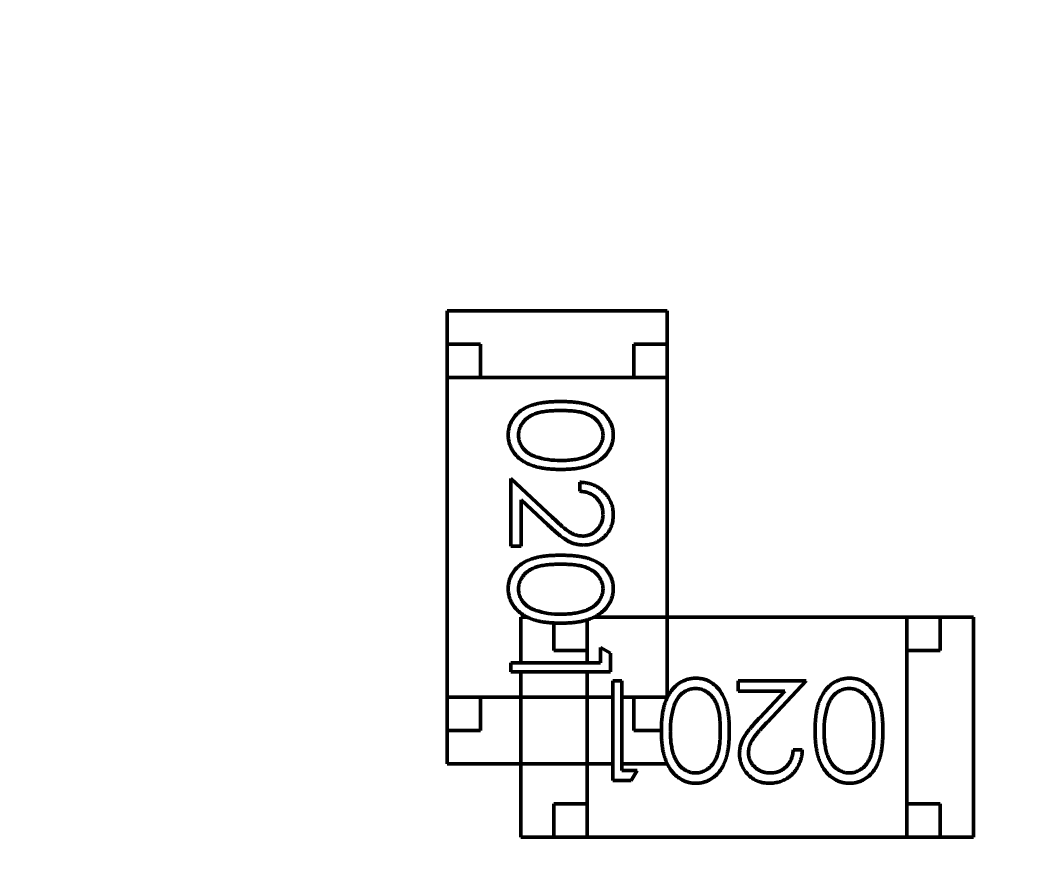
# Model space of a CAD drawing. Header units: millimetres. Extents: x 71 to 428, y 120 to 295.
# Drawn here: x 355.012 to 356.533, y 229.82 to 231.071 of the extents above; entities that cross this region are included whole.
import ezdxf

# ---------------------------------------------------------------- set-up
doc = ezdxf.new("R2010")
doc.units = ezdxf.units.MM
doc.header["$LTSCALE"] = 0.75
doc.layers.add('Visible', color=7, linetype='Continuous', lineweight=50)
doc.layers.add('尺寸标注', color=3, linetype='Continuous')
doc.styles.get("Standard").update_dxf_attribs({"font": 'arial.ttf'})
doc.dimstyles.new('Dim-ISO-25', dxfattribs={"dimtxt": 3.5, "dimasz": 3.5, "dimexe": 2.1, "dimexo": 2.1, "dimgap": 1.4, "dimtad": 1, "dimzin": 12, "dimdsep": 46, "dimtxsty": 'Standard', "dimcen": 0, "dimazin": 3, "dimtp": 0.1, "dimtm": 0.1, "dimtfac": 0.714286, "dimtmove": 0, "dimatfit": 3, "dimfxl": 1, "dimtzin": 12, "dimarcsym": 0})

# ---------------------------------------------------------------- blocks, each defined once
blk = doc.blocks.new('*D139')
at = {"color": 0, "linetype": 'ByBlock', "lineweight": -2}
for p, q in [((354.8964, 258.3129), (354.8964, 264.5936)), ((384.4004, 221.7318), (384.4004, 264.5936)), ((384.4004, 262.4936), (354.8964, 262.4936))]:
    blk.add_line(p, q, dxfattribs=at)
at = {"color": 0, "linetype": 'ByBlock'}
for points in [[(354.8964, 262.4936), (358.3964, 263.0769), (358.3964, 261.9102)], [(384.4004, 262.4936), (380.9004, 263.0769), (380.9004, 261.9102)]]:
    blk.add_solid(points, dxfattribs=at)
at = {"layer": 'Defpoints', "color": 0, "linetype": 'ByBlock'}
for p in [(354.8964, 256.2129), (384.4004, 219.6318)]:
    blk.add_point(p, dxfattribs=at)
at = {"color": 0, "linetype": 'ByBlock', "lineweight": -2, "insert": (369.6484, 265.6806), "char_height": 3.5, "attachment_point": 5}
blk.add_mtext('\\A0;29.5', dxfattribs=at)

msp = doc.modelspace()

# ---------------------------------------------------------------- linework, layer by layer
at = {"layer": 'Visible'}
for p, q in [((355.6528, 230.635), (355.9828, 230.635)), ((355.6528, 230.635), (355.6528, 230.585)), ((355.9828, 230.635), (355.9828, 230.585)), ((355.6528, 230.585), (355.6528, 230.535)), ((355.7028, 230.585), (355.6528, 230.585)), ((355.7028, 230.535), (355.7028, 230.585)), ((355.9328, 230.585), (355.9328, 230.535)), ((355.9828, 230.585), (355.9328, 230.585)), ((355.9828, 230.535), (355.9828, 230.585)), ((355.9828, 230.535), (355.6528, 230.535)), ((355.6528, 230.055), (355.6528, 230.535)), ((355.7028, 230.535), (355.9328, 230.535)), ((355.9828, 230.055), (355.9828, 230.535)), ((355.7481, 230.3835), (355.8102, 230.3254)), ((355.7481, 230.2816), (355.7481, 230.3835)), ((355.852, 230.3643), (355.852, 230.3778)), ((355.7635, 230.3514), (355.7635, 230.2816)), ((355.8036, 230.3139), (355.7635, 230.3514)), ((355.7635, 230.2816), (355.7481, 230.2816)), ((355.763, 230.175), (355.763, 230.1066)), ((355.763, 230.175), (355.7736, 230.175)), ((355.8725, 230.175), (356.343, 230.175)), ((356.393, 230.175), (356.343, 230.175)), ((356.343, 229.845), (356.343, 230.175)), ((356.393, 230.125), (356.393, 230.175)), ((356.443, 230.175), (356.393, 230.175)), ((356.443, 230.175), (356.443, 229.845)), ((355.813, 230.1665), (355.813, 230.125)), ((355.863, 230.1066), (355.863, 230.1712)), ((355.8827, 230.1297), (355.8981, 230.1209)), ((355.8827, 230.1066), (355.8827, 230.1297)), ((355.813, 230.125), (355.863, 230.125)), ((355.863, 230.125), (355.863, 230.1066)), ((355.8981, 230.1209), (355.8981, 230.0932)), ((356.343, 230.125), (356.393, 230.125)), ((356.343, 230.125), (356.343, 229.895)), ((355.7481, 230.1066), (355.8827, 230.1066)), ((355.7481, 230.0932), (355.7481, 230.1066)), ((355.8981, 230.0932), (355.7481, 230.0932)), ((355.763, 230.0932), (355.763, 229.845)), ((355.863, 230.0932), (355.863, 229.895)), ((355.863, 229.845), (355.863, 230.0932)), ((355.9012, 230.0797), (355.9147, 230.0797)), ((355.9012, 229.9297), (355.9012, 230.0797)), ((355.9147, 230.0797), (355.9147, 229.9451)), ((356.0897, 230.0797), (356.1916, 230.0797)), ((356.0897, 230.0643), (356.0897, 230.0797)), ((356.1916, 230.0797), (356.1334, 230.0176)), ((355.6528, 230.055), (355.6528, 230.005)), ((355.9012, 230.055), (355.6528, 230.055)), ((355.7028, 230.055), (355.9012, 230.055)), ((355.7028, 230.005), (355.7028, 230.055)), ((355.9147, 230.055), (355.9328, 230.055)), ((355.9828, 230.055), (355.9147, 230.055)), ((355.9328, 230.055), (355.9328, 230.005)), ((356.1595, 230.0643), (356.0897, 230.0643)), ((356.1219, 230.0242), (356.1595, 230.0643)), ((355.6528, 230.005), (355.7028, 230.005)), ((355.6528, 229.955), (355.6528, 230.005)), ((355.9328, 230.005), (355.9743, 230.005)), ((356.1724, 229.9758), (356.1858, 229.9758)), ((355.6528, 229.955), (355.9012, 229.955)), ((355.9147, 229.955), (355.9828, 229.955)), ((355.9147, 229.9451), (355.9377, 229.9451)), ((355.9377, 229.9451), (355.9289, 229.9297)), ((355.9828, 229.955), (355.9828, 229.9556)), ((355.9289, 229.9297), (355.9012, 229.9297)), ((355.813, 229.895), (355.813, 229.845)), ((355.863, 229.895), (355.813, 229.895)), ((356.393, 229.895), (356.343, 229.895)), ((356.393, 229.845), (356.393, 229.895)), ((355.763, 229.845), (355.813, 229.845)), ((355.813, 229.845), (355.863, 229.845)), ((355.863, 229.845), (356.343, 229.845)), ((356.343, 229.845), (356.393, 229.845)), ((356.443, 229.845), (356.393, 229.845))]:
    msp.add_line(p, q, dxfattribs=at)
at = {"layer": 'Visible', "extrusion": (0, 0, -1)}
msp.add_circle((-354.8964, 204.496), 47.93, dxfattribs=at)
at = {"layer": 'Visible'}
for centre, start, end in [((355.8205, 230.5218), 251.6443, 271.3671), ((355.8205, 230.291), 251.6443, 271.3671), ((356.0991, 230.0073), 161.6443, 181.3671), ((356.3298, 230.0073), 161.6443, 181.3671)]:
    msp.add_arc(centre, 0.1113, start, end, dxfattribs=at)
for points, knots in [([(355.7443, 230.4488), (355.7443, 230.45), (355.7443, 230.4523), (355.7447, 230.4557), (355.7454, 230.4591), (355.7463, 230.4624), (355.7474, 230.4656), (355.7489, 230.4687), (355.7506, 230.4717), (355.7525, 230.4746), (355.7547, 230.4774), (355.7571, 230.48), (355.7599, 230.4825), (355.7628, 230.4848), (355.766, 230.487), (355.7695, 230.489), (355.7732, 230.4909), (355.7772, 230.4926), (355.7816, 230.4941), (355.7863, 230.4954), (355.7914, 230.4965), (355.797, 230.4974), (355.8029, 230.4981), (355.8093, 230.4986), (355.816, 230.4989), (355.8207, 230.4989), (355.8231, 230.4989)], [0, 0, 0, 0, 0.033787, 0.066622, 0.099285, 0.131361, 0.163585, 0.196104, 0.228902, 0.262158, 0.295991, 0.330218, 0.36506, 0.400951, 0.43762, 0.475708, 0.515381, 0.556414, 0.599765, 0.646424, 0.696431, 0.749782, 0.806573, 0.867436, 0.931887, 1, 1, 1, 1]), ([(355.8231, 230.4989), (355.8255, 230.4989), (355.8301, 230.4989), (355.8369, 230.4986), (355.8433, 230.4981), (355.8493, 230.4974), (355.8548, 230.4965), (355.8599, 230.4954), (355.8646, 230.4941), (355.8689, 230.4927), (355.8729, 230.491), (355.8766, 230.4892), (355.8801, 230.4871), (355.8833, 230.485), (355.8862, 230.4827), (355.889, 230.4802), (355.8914, 230.4775), (355.8936, 230.4747), (355.8956, 230.4718), (355.8973, 230.4687), (355.8987, 230.4656), (355.8999, 230.4624), (355.9008, 230.4591), (355.9015, 230.4557), (355.9019, 230.4523), (355.9019, 230.45), (355.902, 230.4488)], [0, 0, 0, 0, 0.068595, 0.133246, 0.194313, 0.251279, 0.304513, 0.354235, 0.400481, 0.443411, 0.484015, 0.523252, 0.561042, 0.5979, 0.633518, 0.668314, 0.702496, 0.736685, 0.770293, 0.803437, 0.835913, 0.86846, 0.900847, 0.933467, 0.966258, 1, 1, 1, 1]), ([(355.8231, 230.4855), (355.8211, 230.4855), (355.8172, 230.4854), (355.8116, 230.4852), (355.8063, 230.4848), (355.8014, 230.4844), (355.7969, 230.4837), (355.7928, 230.4829), (355.789, 230.482), (355.7856, 230.4809), (355.7825, 230.4797), (355.7796, 230.4783), (355.7769, 230.4769), (355.7743, 230.4752), (355.772, 230.4734), (355.7699, 230.4716), (355.768, 230.4695), (355.7657, 230.4667), (355.7633, 230.4629), (355.7612, 230.4581), (355.7599, 230.4533), (355.7597, 230.45), (355.7597, 230.4483)], [0, 0, 0, 0, 0.072951, 0.141584, 0.205926, 0.265301, 0.320597, 0.371817, 0.41879, 0.461699, 0.502134, 0.540804, 0.578181, 0.614297, 0.649678, 0.684299, 0.718359, 0.752081, 0.817652, 0.879722, 0.939966, 1, 1, 1, 1]), ([(355.8866, 230.4483), (355.8865, 230.45), (355.8863, 230.4533), (355.8851, 230.4582), (355.8829, 230.4629), (355.8806, 230.4666), (355.8784, 230.4695), (355.8764, 230.4715), (355.8743, 230.4734), (355.8719, 230.4752), (355.8694, 230.4768), (355.8667, 230.4783), (355.8638, 230.4796), (355.8607, 230.4809), (355.8573, 230.482), (355.8535, 230.4829), (355.8494, 230.4837), (355.8449, 230.4843), (355.84, 230.4848), (355.8347, 230.4852), (355.829, 230.4854), (355.8251, 230.4855), (355.8231, 230.4855)], [0, 0, 0, 0, 0.060387, 0.120883, 0.182755, 0.247811, 0.281299, 0.315088, 0.349702, 0.384857, 0.420966, 0.458511, 0.497175, 0.537602, 0.580503, 0.627468, 0.678388, 0.733983, 0.793747, 0.857714, 0.926698, 1, 1, 1, 1]), ([(355.8231, 230.397), (355.8208, 230.397), (355.8163, 230.3971), (355.8098, 230.3974), (355.8036, 230.3979), (355.7978, 230.3986), (355.7923, 230.3996), (355.7872, 230.4008), (355.7825, 230.4021), (355.7781, 230.4037), (355.774, 230.4055), (355.7702, 230.4074), (355.7667, 230.4095), (355.7634, 230.4117), (355.7603, 230.4141), (355.7575, 230.4167), (355.755, 230.4195), (355.7527, 230.4223), (355.7508, 230.4254), (355.749, 230.4284), (355.7476, 230.4317), (355.7464, 230.4349), (355.7454, 230.4383), (355.7448, 230.4417), (355.7443, 230.4452), (355.7443, 230.4476), (355.7443, 230.4488)], [0, 0, 0, 0, 0.065063, 0.126773, 0.185516, 0.240765, 0.29298, 0.34225, 0.388919, 0.432776, 0.474628, 0.514775, 0.553606, 0.591426, 0.628028, 0.663804, 0.698984, 0.733591, 0.767628, 0.801208, 0.834264, 0.866981, 0.89972, 0.932702, 0.966176, 1, 1, 1, 1]), ([(355.7597, 230.4483), (355.7597, 230.4467), (355.7599, 230.4433), (355.7612, 230.4385), (355.7632, 230.4338), (355.7655, 230.4301), (355.7678, 230.4273), (355.7697, 230.4253), (355.7718, 230.4234), (355.7741, 230.4217), (355.7767, 230.4201), (355.7794, 230.4186), (355.7823, 230.4173), (355.7844, 230.4165), (355.7854, 230.4161)], [0, 0, 0, 0, 0.112813, 0.225394, 0.339595, 0.459675, 0.521735, 0.583926, 0.648174, 0.713881, 0.781004, 0.851451, 0.924051, 1, 1, 1, 1]), ([(355.902, 230.4488), (355.9019, 230.4476), (355.9019, 230.4452), (355.9015, 230.4417), (355.9008, 230.4383), (355.8999, 230.4349), (355.8987, 230.4317), (355.8973, 230.4285), (355.8956, 230.4254), (355.8936, 230.4224), (355.8914, 230.4196), (355.8888, 230.4168), (355.886, 230.4143), (355.883, 230.4119), (355.8797, 230.4096), (355.8762, 230.4075), (355.8723, 230.4056), (355.8682, 230.4038), (355.8638, 230.4022), (355.8591, 230.4008), (355.8539, 230.3996), (355.8485, 230.3987), (355.8426, 230.3979), (355.8364, 230.3974), (355.8299, 230.3971), (355.8254, 230.397), (355.8231, 230.397)], [0, 0, 0, 0, 0.033788, 0.067194, 0.099862, 0.132567, 0.165151, 0.197913, 0.231319, 0.265083, 0.299255, 0.334399, 0.369943, 0.406284, 0.444064, 0.482998, 0.523354, 0.565537, 0.609613, 0.656391, 0.705885, 0.758325, 0.813832, 0.872795, 0.934722, 1, 1, 1, 1]), ([(355.8231, 230.4105), (355.8249, 230.4105), (355.8285, 230.4105), (355.8336, 230.4107), (355.8385, 230.4112), (355.8432, 230.4117), (355.8476, 230.4124), (355.8518, 230.4132), (355.8557, 230.4143), (355.8593, 230.4155), (355.8628, 230.4168), (355.8659, 230.4182), (355.8689, 230.4198), (355.8716, 230.4215), (355.8741, 230.4233), (355.8763, 230.4252), (355.8783, 230.4273), (355.8806, 230.4301), (355.8829, 230.4339), (355.8851, 230.4385), (355.8863, 230.4434), (355.8865, 230.4467), (355.8866, 230.4483)], [0, 0, 0, 0, 0.065681, 0.128486, 0.188175, 0.245106, 0.299448, 0.350823, 0.399942, 0.446672, 0.491255, 0.533376, 0.573853, 0.612526, 0.649597, 0.685532, 0.720106, 0.753838, 0.818925, 0.880493, 0.940311, 1, 1, 1, 1]), ([(355.852, 230.3778), (355.8538, 230.3777), (355.8573, 230.3775), (355.8624, 230.3767), (355.8673, 230.3755), (355.8719, 230.3739), (355.8763, 230.3719), (355.8804, 230.3695), (355.8843, 230.3666), (355.8879, 230.3633), (355.8913, 230.3598), (355.8941, 230.3559), (355.8965, 230.3519), (355.8985, 230.3477), (355.9001, 230.3433), (355.9012, 230.3387), (355.9019, 230.3338), (355.9019, 230.3305), (355.902, 230.3288)], [0, 0, 0, 0, 0.068791, 0.135103, 0.198979, 0.261904, 0.323495, 0.385195, 0.446969, 0.509765, 0.572251, 0.633405, 0.693251, 0.752583, 0.812579, 0.873275, 0.93555, 1, 1, 1, 1]), ([(355.8866, 230.3295), (355.8866, 230.3307), (355.8865, 230.333), (355.8861, 230.3364), (355.8853, 230.3396), (355.8844, 230.3427), (355.8831, 230.3456), (355.8815, 230.3484), (355.8796, 230.351), (355.8775, 230.3535), (355.8751, 230.3558), (355.8725, 230.3578), (355.8696, 230.3595), (355.8666, 230.361), (355.8632, 230.3622), (355.8597, 230.3632), (355.8559, 230.3639), (355.8533, 230.3642), (355.852, 230.3643)], [0, 0, 0, 0, 0.064439, 0.126547, 0.186887, 0.245878, 0.304041, 0.362191, 0.420976, 0.48066, 0.5406, 0.600689, 0.661936, 0.724443, 0.789038, 0.856314, 0.926352, 1, 1, 1, 1]), ([(355.8102, 230.3254), (355.8117, 230.3239), (355.8145, 230.3212), (355.8187, 230.3174), (355.8225, 230.3139), (355.8261, 230.3108), (355.8293, 230.3082), (355.8323, 230.3058), (355.8349, 230.304), (355.8381, 230.3019), (355.8419, 230.2999), (355.8465, 230.2982), (355.8513, 230.2972), (355.8545, 230.2971), (355.8562, 230.297)], [0, 0, 0, 0, 0.110803, 0.212829, 0.306101, 0.390647, 0.466924, 0.534481, 0.593587, 0.644557, 0.7362, 0.825024, 0.911986, 1, 1, 1, 1]), ([(355.8562, 230.297), (355.8572, 230.297), (355.8592, 230.2971), (355.8622, 230.2976), (355.865, 230.2983), (355.8678, 230.2993), (355.8704, 230.3007), (355.8729, 230.3023), (355.8754, 230.3042), (355.8776, 230.3064), (355.8797, 230.3088), (355.8816, 230.3114), (355.8831, 230.3141), (355.8844, 230.3169), (355.8854, 230.3199), (355.8861, 230.323), (355.8865, 230.3262), (355.8866, 230.3284), (355.8866, 230.3295)], [0, 0, 0, 0, 0.061965, 0.122122, 0.180988, 0.239933, 0.299906, 0.359989, 0.421776, 0.486576, 0.551535, 0.615018, 0.677259, 0.73973, 0.80305, 0.866495, 0.931973, 1, 1, 1, 1]), ([(355.902, 230.3288), (355.9019, 230.3272), (355.9019, 230.324), (355.9012, 230.3193), (355.9002, 230.3148), (355.8988, 230.3105), (355.8968, 230.3065), (355.8945, 230.3028), (355.8919, 230.2992), (355.8887, 230.296), (355.8854, 230.2931), (355.8818, 230.2906), (355.8781, 230.2884), (355.8743, 230.2866), (355.8702, 230.2853), (355.8661, 230.2842), (355.8618, 230.2837), (355.8589, 230.2836), (355.8574, 230.2835)], [0, 0, 0, 0, 0.069475, 0.136517, 0.200789, 0.26383, 0.325735, 0.387291, 0.449509, 0.512968, 0.576275, 0.63758, 0.697903, 0.757172, 0.816599, 0.876653, 0.93729, 1, 1, 1, 1]), ([(355.8574, 230.2835), (355.8553, 230.2836), (355.8511, 230.2838), (355.8451, 230.285), (355.8392, 230.2869), (355.8344, 230.2892), (355.8306, 230.2916), (355.8274, 230.2937), (355.8241, 230.2961), (355.8204, 230.299), (355.8166, 230.3022), (355.8124, 230.3057), (355.8081, 230.3097), (355.8051, 230.3124), (355.8036, 230.3139)], [0, 0, 0, 0, 0.098702, 0.195672, 0.292422, 0.391343, 0.444462, 0.504229, 0.570352, 0.642546, 0.722288, 0.807921, 0.90047, 1, 1, 1, 1]), ([(355.7443, 230.218), (355.7443, 230.2192), (355.7443, 230.2215), (355.7447, 230.225), (355.7454, 230.2283), (355.7463, 230.2316), (355.7474, 230.2348), (355.7489, 230.2379), (355.7506, 230.2409), (355.7525, 230.2438), (355.7547, 230.2466), (355.7571, 230.2493), (355.7599, 230.2517), (355.7628, 230.254), (355.766, 230.2562), (355.7695, 230.2582), (355.7732, 230.2601), (355.7772, 230.2618), (355.7816, 230.2633), (355.7863, 230.2646), (355.7914, 230.2657), (355.797, 230.2666), (355.8029, 230.2673), (355.8093, 230.2678), (355.816, 230.2681), (355.8207, 230.2681), (355.8231, 230.2682)], [0, 0, 0, 0, 0.033787, 0.066622, 0.099285, 0.131361, 0.163585, 0.196104, 0.228902, 0.262158, 0.295991, 0.330218, 0.36506, 0.400951, 0.43762, 0.475708, 0.515381, 0.556414, 0.599765, 0.646424, 0.696431, 0.749782, 0.806573, 0.867436, 0.931887, 1, 1, 1, 1]), ([(355.8231, 230.2682), (355.8255, 230.2681), (355.8301, 230.2681), (355.8369, 230.2678), (355.8433, 230.2673), (355.8493, 230.2666), (355.8548, 230.2658), (355.8599, 230.2646), (355.8646, 230.2634), (355.8689, 230.2619), (355.8729, 230.2602), (355.8766, 230.2584), (355.8801, 230.2564), (355.8833, 230.2542), (355.8862, 230.2519), (355.889, 230.2494), (355.8914, 230.2468), (355.8936, 230.244), (355.8956, 230.241), (355.8973, 230.238), (355.8987, 230.2348), (355.8999, 230.2316), (355.9008, 230.2283), (355.9015, 230.225), (355.9019, 230.2215), (355.9019, 230.2192), (355.902, 230.218)], [0, 0, 0, 0, 0.068595, 0.133246, 0.194313, 0.251279, 0.304513, 0.354235, 0.400481, 0.443411, 0.484015, 0.523252, 0.561042, 0.5979, 0.633518, 0.668314, 0.702496, 0.736685, 0.770293, 0.803437, 0.835913, 0.86846, 0.900847, 0.933467, 0.966258, 1, 1, 1, 1]), ([(355.8231, 230.2547), (355.8211, 230.2547), (355.8172, 230.2547), (355.8116, 230.2544), (355.8063, 230.2541), (355.8014, 230.2536), (355.7969, 230.2529), (355.7928, 230.2522), (355.789, 230.2512), (355.7856, 230.2502), (355.7825, 230.2489), (355.7796, 230.2476), (355.7769, 230.2461), (355.7743, 230.2445), (355.772, 230.2427), (355.7699, 230.2408), (355.768, 230.2387), (355.7657, 230.2359), (355.7633, 230.2321), (355.7612, 230.2274), (355.7599, 230.2225), (355.7597, 230.2192), (355.7597, 230.2176)], [0, 0, 0, 0, 0.072951, 0.141584, 0.205926, 0.265301, 0.320597, 0.371817, 0.41879, 0.461699, 0.502134, 0.540804, 0.578181, 0.614297, 0.649678, 0.684299, 0.718359, 0.752081, 0.817652, 0.879722, 0.939966, 1, 1, 1, 1]), ([(355.8866, 230.2176), (355.8865, 230.2192), (355.8863, 230.2225), (355.8851, 230.2274), (355.8829, 230.2321), (355.8806, 230.2359), (355.8784, 230.2387), (355.8764, 230.2408), (355.8743, 230.2427), (355.8719, 230.2444), (355.8694, 230.246), (355.8667, 230.2475), (355.8638, 230.2489), (355.8607, 230.2501), (355.8573, 230.2512), (355.8535, 230.2521), (355.8494, 230.253), (355.8449, 230.2536), (355.84, 230.2541), (355.8347, 230.2544), (355.829, 230.2547), (355.8251, 230.2547), (355.8231, 230.2547)], [0, 0, 0, 0, 0.060387, 0.120883, 0.182755, 0.247811, 0.281299, 0.315088, 0.349702, 0.384857, 0.420966, 0.458511, 0.497175, 0.537602, 0.580503, 0.627468, 0.678388, 0.733983, 0.793747, 0.857714, 0.926698, 1, 1, 1, 1]), ([(355.8231, 230.1662), (355.8208, 230.1663), (355.8163, 230.1663), (355.8098, 230.1666), (355.8036, 230.1671), (355.7978, 230.1678), (355.7923, 230.1688), (355.7872, 230.17), (355.7825, 230.1713), (355.7781, 230.1729), (355.774, 230.1747), (355.7702, 230.1766), (355.7667, 230.1787), (355.7634, 230.181), (355.7603, 230.1834), (355.7575, 230.186), (355.755, 230.1887), (355.7527, 230.1916), (355.7508, 230.1946), (355.749, 230.1977), (355.7476, 230.2009), (355.7464, 230.2041), (355.7454, 230.2075), (355.7448, 230.2109), (355.7443, 230.2144), (355.7443, 230.2168), (355.7443, 230.218)], [0, 0, 0, 0, 0.065063, 0.126773, 0.185516, 0.240765, 0.29298, 0.34225, 0.388919, 0.432776, 0.474628, 0.514775, 0.553606, 0.591426, 0.628028, 0.663804, 0.698984, 0.733591, 0.767628, 0.801208, 0.834264, 0.866981, 0.89972, 0.932702, 0.966176, 1, 1, 1, 1]), ([(355.7597, 230.2176), (355.7597, 230.2159), (355.7599, 230.2126), (355.7612, 230.2077), (355.7632, 230.203), (355.7655, 230.1993), (355.7678, 230.1965), (355.7697, 230.1945), (355.7718, 230.1927), (355.7741, 230.1909), (355.7767, 230.1893), (355.7794, 230.1878), (355.7823, 230.1865), (355.7844, 230.1858), (355.7854, 230.1854)], [0, 0, 0, 0, 0.112813, 0.225394, 0.339595, 0.459675, 0.521735, 0.583926, 0.648174, 0.713881, 0.781004, 0.851451, 0.924051, 1, 1, 1, 1]), ([(355.902, 230.218), (355.9019, 230.2168), (355.9019, 230.2144), (355.9015, 230.2109), (355.9008, 230.2075), (355.8999, 230.2042), (355.8987, 230.2009), (355.8973, 230.1977), (355.8956, 230.1946), (355.8936, 230.1917), (355.8914, 230.1888), (355.8888, 230.1861), (355.886, 230.1835), (355.883, 230.1811), (355.8797, 230.1789), (355.8762, 230.1767), (355.8723, 230.1748), (355.8682, 230.173), (355.8638, 230.1714), (355.8591, 230.17), (355.8539, 230.1688), (355.8485, 230.1679), (355.8426, 230.1671), (355.8364, 230.1666), (355.8299, 230.1663), (355.8254, 230.1663), (355.8231, 230.1662)], [0, 0, 0, 0, 0.033788, 0.067194, 0.099862, 0.132567, 0.165151, 0.197913, 0.231319, 0.265083, 0.299255, 0.334399, 0.369943, 0.406284, 0.444064, 0.482998, 0.523354, 0.565537, 0.609613, 0.656391, 0.705885, 0.758325, 0.813832, 0.872795, 0.934722, 1, 1, 1, 1]), ([(355.8231, 230.1797), (355.8249, 230.1797), (355.8285, 230.1798), (355.8336, 230.1799), (355.8385, 230.1804), (355.8432, 230.1809), (355.8476, 230.1816), (355.8518, 230.1824), (355.8557, 230.1835), (355.8593, 230.1847), (355.8628, 230.186), (355.8659, 230.1875), (355.8689, 230.189), (355.8716, 230.1907), (355.8741, 230.1925), (355.8763, 230.1945), (355.8783, 230.1965), (355.8806, 230.1994), (355.8829, 230.2031), (355.8851, 230.2078), (355.8863, 230.2126), (355.8865, 230.2159), (355.8866, 230.2176)], [0, 0, 0, 0, 0.065681, 0.128486, 0.188175, 0.245106, 0.299448, 0.350823, 0.399942, 0.446672, 0.491255, 0.533376, 0.573853, 0.612526, 0.649597, 0.685532, 0.720106, 0.753838, 0.818925, 0.880493, 0.940311, 1, 1, 1, 1]), ([(355.9743, 230.0047), (355.9743, 230.007), (355.9744, 230.0115), (355.9746, 230.018), (355.9752, 230.0242), (355.9759, 230.03), (355.9769, 230.0355), (355.978, 230.0406), (355.9794, 230.0453), (355.981, 230.0497), (355.9828, 230.0538), (355.9847, 230.0576), (355.9868, 230.0611), (355.989, 230.0644), (355.9914, 230.0675), (355.994, 230.0703), (355.9967, 230.0728), (355.9996, 230.075), (356.0026, 230.077), (356.0057, 230.0788), (356.0089, 230.0802), (356.0122, 230.0814), (356.0155, 230.0824), (356.019, 230.083), (356.0225, 230.0835), (356.0249, 230.0835), (356.0261, 230.0835)], [0, 0, 0, 0, 0.065063, 0.126773, 0.185516, 0.240765, 0.29298, 0.34225, 0.388919, 0.432776, 0.474628, 0.514775, 0.553606, 0.591426, 0.628028, 0.663804, 0.698984, 0.733591, 0.767628, 0.801208, 0.834264, 0.866981, 0.89972, 0.932702, 0.966176, 1, 1, 1, 1]), ([(356.0261, 230.0835), (356.0272, 230.0835), (356.0296, 230.0835), (356.033, 230.0831), (356.0364, 230.0824), (356.0397, 230.0815), (356.0429, 230.0804), (356.0459, 230.0789), (356.049, 230.0772), (356.0519, 230.0753), (356.0547, 230.0731), (356.0573, 230.0707), (356.0598, 230.0679), (356.0621, 230.065), (356.0643, 230.0617), (356.0663, 230.0583), (356.0682, 230.0546), (356.0698, 230.0506), (356.0714, 230.0462), (356.0727, 230.0415), (356.0737, 230.0364), (356.0746, 230.0308), (356.0754, 230.0249), (356.0759, 230.0185), (356.0762, 230.0118), (356.0762, 230.0071), (356.0762, 230.0047)], [0, 0, 0, 0, 0.033787, 0.066622, 0.099285, 0.131361, 0.163585, 0.196104, 0.228902, 0.262158, 0.295991, 0.330218, 0.36506, 0.400951, 0.43762, 0.475708, 0.515381, 0.556414, 0.599765, 0.646424, 0.696431, 0.749782, 0.806573, 0.867436, 0.931887, 1, 1, 1, 1]), ([(356.2051, 230.0047), (356.2051, 230.007), (356.2051, 230.0115), (356.2054, 230.018), (356.206, 230.0242), (356.2067, 230.03), (356.2076, 230.0355), (356.2088, 230.0406), (356.2101, 230.0453), (356.2117, 230.0497), (356.2135, 230.0538), (356.2155, 230.0576), (356.2175, 230.0611), (356.2198, 230.0644), (356.2222, 230.0675), (356.2248, 230.0703), (356.2275, 230.0728), (356.2304, 230.075), (356.2334, 230.077), (356.2365, 230.0788), (356.2397, 230.0802), (356.243, 230.0814), (356.2463, 230.0824), (356.2497, 230.083), (356.2533, 230.0835), (356.2556, 230.0835), (356.2568, 230.0835)], [0, 0, 0, 0, 0.065063, 0.126773, 0.185516, 0.240765, 0.29298, 0.34225, 0.388919, 0.432776, 0.474628, 0.514775, 0.553606, 0.591426, 0.628028, 0.663804, 0.698984, 0.733591, 0.767628, 0.801208, 0.834264, 0.866981, 0.89972, 0.932702, 0.966176, 1, 1, 1, 1]), ([(356.2568, 230.0835), (356.258, 230.0835), (356.2603, 230.0835), (356.2638, 230.0831), (356.2672, 230.0824), (356.2704, 230.0815), (356.2736, 230.0804), (356.2767, 230.0789), (356.2797, 230.0772), (356.2827, 230.0753), (356.2854, 230.0731), (356.2881, 230.0707), (356.2906, 230.0679), (356.2929, 230.065), (356.2951, 230.0617), (356.2971, 230.0583), (356.2989, 230.0546), (356.3006, 230.0506), (356.3021, 230.0462), (356.3035, 230.0415), (356.3045, 230.0364), (356.3054, 230.0308), (356.3061, 230.0249), (356.3066, 230.0185), (356.3069, 230.0118), (356.307, 230.0071), (356.307, 230.0047)], [0, 0, 0, 0, 0.033787, 0.066622, 0.099285, 0.131361, 0.163585, 0.196104, 0.228902, 0.262158, 0.295991, 0.330218, 0.36506, 0.400951, 0.43762, 0.475708, 0.515381, 0.556414, 0.599765, 0.646424, 0.696431, 0.749782, 0.806573, 0.867436, 0.931887, 1, 1, 1, 1]), ([(356.0256, 230.0681), (356.0239, 230.0681), (356.0206, 230.0679), (356.0158, 230.0666), (356.0111, 230.0646), (356.0074, 230.0623), (356.0046, 230.06), (356.0026, 230.0581), (356.0007, 230.056), (355.999, 230.0537), (355.9974, 230.0511), (355.9959, 230.0484), (355.9946, 230.0455), (355.9938, 230.0434), (355.9934, 230.0424)], [0, 0, 0, 0, 0.112813, 0.225394, 0.339595, 0.459675, 0.521735, 0.583926, 0.648174, 0.713881, 0.781004, 0.851451, 0.924051, 1, 1, 1, 1]), ([(356.0627, 230.0047), (356.0627, 230.0067), (356.0627, 230.0106), (356.0625, 230.0162), (356.0621, 230.0215), (356.0617, 230.0264), (356.061, 230.0309), (356.0602, 230.035), (356.0593, 230.0388), (356.0582, 230.0422), (356.057, 230.0453), (356.0556, 230.0482), (356.0541, 230.0509), (356.0525, 230.0534), (356.0507, 230.0558), (356.0488, 230.0579), (356.0468, 230.0598), (356.0439, 230.0621), (356.0402, 230.0645), (356.0354, 230.0666), (356.0306, 230.0679), (356.0273, 230.0681), (356.0256, 230.0681)], [0, 0, 0, 0, 0.072951, 0.141584, 0.205926, 0.265301, 0.320597, 0.371817, 0.41879, 0.461699, 0.502134, 0.540804, 0.578181, 0.614297, 0.649678, 0.684299, 0.718359, 0.752081, 0.817652, 0.879722, 0.939966, 1, 1, 1, 1]), ([(356.2564, 230.0681), (356.2547, 230.0681), (356.2514, 230.0679), (356.2465, 230.0666), (356.2418, 230.0646), (356.2381, 230.0623), (356.2353, 230.06), (356.2333, 230.0581), (356.2315, 230.056), (356.2297, 230.0537), (356.2281, 230.0511), (356.2267, 230.0484), (356.2253, 230.0455), (356.2246, 230.0434), (356.2242, 230.0424)], [0, 0, 0, 0, 0.112813, 0.225394, 0.339595, 0.459675, 0.521735, 0.583926, 0.648174, 0.713881, 0.781004, 0.851451, 0.924051, 1, 1, 1, 1]), ([(356.2935, 230.0047), (356.2935, 230.0067), (356.2935, 230.0106), (356.2932, 230.0162), (356.2929, 230.0215), (356.2924, 230.0264), (356.2918, 230.0309), (356.291, 230.035), (356.2901, 230.0388), (356.289, 230.0422), (356.2877, 230.0453), (356.2864, 230.0482), (356.2849, 230.0509), (356.2833, 230.0534), (356.2815, 230.0558), (356.2796, 230.0579), (356.2776, 230.0598), (356.2747, 230.0621), (356.2709, 230.0645), (356.2662, 230.0666), (356.2613, 230.0679), (356.258, 230.0681), (356.2564, 230.0681)], [0, 0, 0, 0, 0.072951, 0.141584, 0.205926, 0.265301, 0.320597, 0.371817, 0.41879, 0.461699, 0.502134, 0.540804, 0.578181, 0.614297, 0.649678, 0.684299, 0.718359, 0.752081, 0.817652, 0.879722, 0.939966, 1, 1, 1, 1]), ([(356.0916, 229.9704), (356.0917, 229.9725), (356.0918, 229.9767), (356.093, 229.9827), (356.095, 229.9886), (356.0973, 229.9934), (356.0996, 229.9972), (356.1017, 230.0004), (356.1042, 230.0037), (356.107, 230.0074), (356.1102, 230.0112), (356.1138, 230.0154), (356.1177, 230.0197), (356.1205, 230.0227), (356.1219, 230.0242)], [0, 0, 0, 0, 0.098702, 0.195672, 0.292422, 0.391343, 0.444462, 0.504229, 0.570352, 0.642546, 0.722288, 0.807921, 0.90047, 1, 1, 1, 1]), ([(356.1334, 230.0176), (356.132, 230.0161), (356.1293, 230.0133), (356.1254, 230.0091), (356.122, 230.0053), (356.1189, 230.0017), (356.1162, 229.9985), (356.1139, 229.9955), (356.112, 229.9928), (356.11, 229.9897), (356.108, 229.9859), (356.1063, 229.9813), (356.1052, 229.9765), (356.1051, 229.9732), (356.1051, 229.9716)], [0, 0, 0, 0, 0.110803, 0.212829, 0.306101, 0.390647, 0.466924, 0.534481, 0.593587, 0.644557, 0.7362, 0.825024, 0.911986, 1, 1, 1, 1]), ([(356.0261, 229.9258), (356.0249, 229.9258), (356.0225, 229.9259), (356.019, 229.9263), (356.0156, 229.927), (356.0122, 229.9279), (356.009, 229.9291), (356.0058, 229.9305), (356.0027, 229.9322), (355.9997, 229.9342), (355.9968, 229.9364), (355.9941, 229.939), (355.9916, 229.9417), (355.9891, 229.9448), (355.9869, 229.9481), (355.9848, 229.9516), (355.9829, 229.9555), (355.9811, 229.9596), (355.9795, 229.964), (355.978, 229.9687), (355.9769, 229.9738), (355.9759, 229.9793), (355.9752, 229.9852), (355.9746, 229.9914), (355.9744, 229.9979), (355.9743, 230.0024), (355.9743, 230.0047)], [0, 0, 0, 0, 0.033788, 0.067194, 0.099862, 0.132567, 0.165151, 0.197913, 0.231319, 0.265083, 0.299255, 0.334399, 0.369943, 0.406284, 0.444064, 0.482998, 0.523354, 0.565537, 0.609613, 0.656391, 0.705885, 0.758325, 0.813832, 0.872795, 0.934722, 1, 1, 1, 1]), ([(355.9877, 230.0047), (355.9878, 230.0029), (355.9878, 229.9993), (355.988, 229.9942), (355.9884, 229.9893), (355.9889, 229.9846), (355.9897, 229.9802), (355.9905, 229.976), (355.9916, 229.9721), (355.9927, 229.9684), (355.9941, 229.965), (355.9955, 229.9619), (355.9971, 229.9589), (355.9987, 229.9562), (356.0005, 229.9537), (356.0025, 229.9515), (356.0046, 229.9495), (356.0074, 229.9472), (356.0112, 229.9449), (356.0158, 229.9427), (356.0207, 229.9415), (356.024, 229.9413), (356.0256, 229.9412)], [0, 0, 0, 0, 0.065681, 0.128486, 0.188175, 0.245106, 0.299448, 0.350823, 0.399942, 0.446672, 0.491255, 0.533376, 0.573853, 0.612526, 0.649597, 0.685532, 0.720106, 0.753838, 0.818925, 0.880493, 0.940311, 1, 1, 1, 1]), ([(356.0256, 229.9412), (356.0273, 229.9413), (356.0306, 229.9415), (356.0355, 229.9427), (356.0402, 229.9448), (356.0439, 229.9472), (356.0468, 229.9494), (356.0488, 229.9514), (356.0507, 229.9535), (356.0524, 229.9558), (356.0541, 229.9584), (356.0556, 229.9611), (356.0569, 229.964), (356.0582, 229.9671), (356.0593, 229.9705), (356.0602, 229.9742), (356.061, 229.9784), (356.0616, 229.9829), (356.0621, 229.9878), (356.0625, 229.9931), (356.0627, 229.9988), (356.0627, 230.0027), (356.0627, 230.0047)], [0, 0, 0, 0, 0.060387, 0.120883, 0.182755, 0.247811, 0.281299, 0.315088, 0.349702, 0.384857, 0.420966, 0.458511, 0.497175, 0.537602, 0.580503, 0.627468, 0.678388, 0.733983, 0.793747, 0.857714, 0.926698, 1, 1, 1, 1]), ([(356.0762, 230.0047), (356.0762, 230.0023), (356.0762, 229.9977), (356.0759, 229.9909), (356.0754, 229.9845), (356.0747, 229.9785), (356.0738, 229.973), (356.0727, 229.9679), (356.0714, 229.9632), (356.0699, 229.9588), (356.0683, 229.9549), (356.0664, 229.9512), (356.0644, 229.9477), (356.0623, 229.9445), (356.0599, 229.9416), (356.0575, 229.9388), (356.0548, 229.9364), (356.052, 229.9342), (356.049, 229.9322), (356.046, 229.9305), (356.0429, 229.9291), (356.0397, 229.9279), (356.0364, 229.9269), (356.033, 229.9263), (356.0296, 229.9259), (356.0272, 229.9258), (356.0261, 229.9258)], [0, 0, 0, 0, 0.068595, 0.133246, 0.194313, 0.251279, 0.304513, 0.354235, 0.400481, 0.443411, 0.484015, 0.523252, 0.561042, 0.5979, 0.633518, 0.668314, 0.702496, 0.736685, 0.770293, 0.803437, 0.835913, 0.86846, 0.900847, 0.933467, 0.966258, 1, 1, 1, 1]), ([(356.2568, 229.9258), (356.2556, 229.9258), (356.2533, 229.9259), (356.2498, 229.9263), (356.2463, 229.927), (356.243, 229.9279), (356.2397, 229.9291), (356.2366, 229.9305), (356.2335, 229.9322), (356.2305, 229.9342), (356.2276, 229.9364), (356.2249, 229.939), (356.2223, 229.9417), (356.2199, 229.9448), (356.2177, 229.9481), (356.2156, 229.9516), (356.2137, 229.9555), (356.2118, 229.9596), (356.2102, 229.964), (356.2088, 229.9687), (356.2077, 229.9738), (356.2067, 229.9793), (356.206, 229.9852), (356.2054, 229.9914), (356.2051, 229.9979), (356.2051, 230.0024), (356.2051, 230.0047)], [0, 0, 0, 0, 0.033788, 0.067194, 0.099862, 0.132567, 0.165151, 0.197913, 0.231319, 0.265083, 0.299255, 0.334399, 0.369943, 0.406284, 0.444064, 0.482998, 0.523354, 0.565537, 0.609613, 0.656391, 0.705885, 0.758325, 0.813832, 0.872795, 0.934722, 1, 1, 1, 1]), ([(356.2185, 230.0047), (356.2185, 230.0029), (356.2186, 229.9993), (356.2188, 229.9942), (356.2192, 229.9893), (356.2197, 229.9846), (356.2205, 229.9802), (356.2213, 229.976), (356.2223, 229.9721), (356.2235, 229.9684), (356.2248, 229.965), (356.2263, 229.9619), (356.2278, 229.9589), (356.2295, 229.9562), (356.2313, 229.9537), (356.2333, 229.9515), (356.2353, 229.9495), (356.2382, 229.9472), (356.2419, 229.9449), (356.2466, 229.9427), (356.2515, 229.9415), (356.2547, 229.9413), (356.2564, 229.9412)], [0, 0, 0, 0, 0.065681, 0.128486, 0.188175, 0.245106, 0.299448, 0.350823, 0.399942, 0.446672, 0.491255, 0.533376, 0.573853, 0.612526, 0.649597, 0.685532, 0.720106, 0.753838, 0.818925, 0.880493, 0.940311, 1, 1, 1, 1]), ([(356.2564, 229.9412), (356.258, 229.9413), (356.2614, 229.9415), (356.2663, 229.9427), (356.271, 229.9448), (356.2747, 229.9472), (356.2776, 229.9494), (356.2796, 229.9514), (356.2815, 229.9535), (356.2832, 229.9558), (356.2848, 229.9584), (356.2863, 229.9611), (356.2877, 229.964), (356.2889, 229.9671), (356.29, 229.9705), (356.2909, 229.9742), (356.2918, 229.9784), (356.2924, 229.9829), (356.2929, 229.9878), (356.2932, 229.9931), (356.2935, 229.9988), (356.2935, 230.0027), (356.2935, 230.0047)], [0, 0, 0, 0, 0.060387, 0.120883, 0.182755, 0.247811, 0.281299, 0.315088, 0.349702, 0.384857, 0.420966, 0.458511, 0.497175, 0.537602, 0.580503, 0.627468, 0.678388, 0.733983, 0.793747, 0.857714, 0.926698, 1, 1, 1, 1]), ([(356.307, 230.0047), (356.307, 230.0023), (356.3069, 229.9977), (356.3066, 229.9909), (356.3061, 229.9845), (356.3054, 229.9785), (356.3046, 229.973), (356.3035, 229.9679), (356.3022, 229.9632), (356.3007, 229.9588), (356.299, 229.9549), (356.2972, 229.9512), (356.2952, 229.9477), (356.293, 229.9445), (356.2907, 229.9416), (356.2883, 229.9388), (356.2856, 229.9364), (356.2828, 229.9342), (356.2798, 229.9322), (356.2768, 229.9305), (356.2737, 229.9291), (356.2705, 229.9279), (356.2672, 229.9269), (356.2638, 229.9263), (356.2603, 229.9259), (356.258, 229.9258), (356.2568, 229.9258)], [0, 0, 0, 0, 0.068595, 0.133246, 0.194313, 0.251279, 0.304513, 0.354235, 0.400481, 0.443411, 0.484015, 0.523252, 0.561042, 0.5979, 0.633518, 0.668314, 0.702496, 0.736685, 0.770293, 0.803437, 0.835913, 0.86846, 0.900847, 0.933467, 0.966258, 1, 1, 1, 1]), ([(356.1858, 229.9758), (356.1857, 229.974), (356.1856, 229.9705), (356.1848, 229.9654), (356.1836, 229.9605), (356.182, 229.9559), (356.1799, 229.9515), (356.1775, 229.9474), (356.1746, 229.9435), (356.1714, 229.9398), (356.1678, 229.9365), (356.164, 229.9337), (356.16, 229.9313), (356.1558, 229.9293), (356.1513, 229.9277), (356.1467, 229.9266), (356.1419, 229.9259), (356.1386, 229.9259), (356.1369, 229.9258)], [0, 0, 0, 0, 0.068791, 0.135103, 0.198979, 0.261904, 0.323495, 0.385195, 0.446969, 0.509765, 0.572251, 0.633405, 0.693251, 0.752583, 0.812579, 0.873275, 0.93555, 1, 1, 1, 1]), ([(356.1376, 229.9412), (356.1388, 229.9412), (356.1411, 229.9413), (356.1445, 229.9417), (356.1477, 229.9425), (356.1508, 229.9434), (356.1537, 229.9447), (356.1565, 229.9463), (356.1591, 229.9482), (356.1615, 229.9503), (356.1638, 229.9527), (356.1658, 229.9553), (356.1675, 229.9582), (356.1691, 229.9612), (356.1703, 229.9646), (356.1712, 229.9681), (356.172, 229.9719), (356.1722, 229.9745), (356.1724, 229.9758)], [0, 0, 0, 0, 0.064439, 0.126547, 0.186887, 0.245878, 0.304041, 0.362191, 0.420976, 0.48066, 0.5406, 0.600689, 0.661936, 0.724443, 0.789038, 0.856314, 0.926352, 1, 1, 1, 1]), ([(356.1369, 229.9258), (356.1353, 229.9259), (356.132, 229.9259), (356.1273, 229.9266), (356.1228, 229.9276), (356.1186, 229.929), (356.1146, 229.931), (356.1108, 229.9333), (356.1073, 229.9359), (356.1041, 229.9391), (356.1011, 229.9424), (356.0986, 229.946), (356.0964, 229.9497), (356.0946, 229.9535), (356.0933, 229.9576), (356.0923, 229.9617), (356.0917, 229.966), (356.0916, 229.9689), (356.0916, 229.9704)], [0, 0, 0, 0, 0.069475, 0.136517, 0.200789, 0.26383, 0.325735, 0.387291, 0.449509, 0.512968, 0.576275, 0.63758, 0.697903, 0.757172, 0.816599, 0.876653, 0.93729, 1, 1, 1, 1]), ([(356.1051, 229.9716), (356.1051, 229.9706), (356.1051, 229.9686), (356.1056, 229.9656), (356.1063, 229.9628), (356.1073, 229.96), (356.1087, 229.9574), (356.1104, 229.9549), (356.1123, 229.9524), (356.1145, 229.9502), (356.1169, 229.9481), (356.1194, 229.9462), (356.1221, 229.9447), (356.125, 229.9434), (356.1279, 229.9424), (356.131, 229.9417), (356.1343, 229.9413), (356.1365, 229.9412), (356.1376, 229.9412)], [0, 0, 0, 0, 0.061965, 0.122122, 0.180988, 0.239933, 0.299906, 0.359989, 0.421776, 0.486576, 0.551535, 0.615018, 0.677259, 0.73973, 0.80305, 0.866495, 0.931973, 1, 1, 1, 1])]:
    msp.add_open_spline(points, degree=3, knots=knots, dxfattribs=at)

# ---------------------------------------------------------------- dimensions: what is measured, and where the dimension line sits
at = {"layer": '尺寸标注'}
dim = msp.add_linear_dim(base=(354.8964, 262.4936), p1=(384.4004, 219.6318), p2=(354.8964, 256.2129), dimstyle='Dim-ISO-25', dxfattribs=at)
dim.commit()
dim.dimension.update_dxf_attribs({"geometry": '*D139', "text_midpoint": (369.6484, 265.6806)})

doc.saveas('drawing.dxf')
